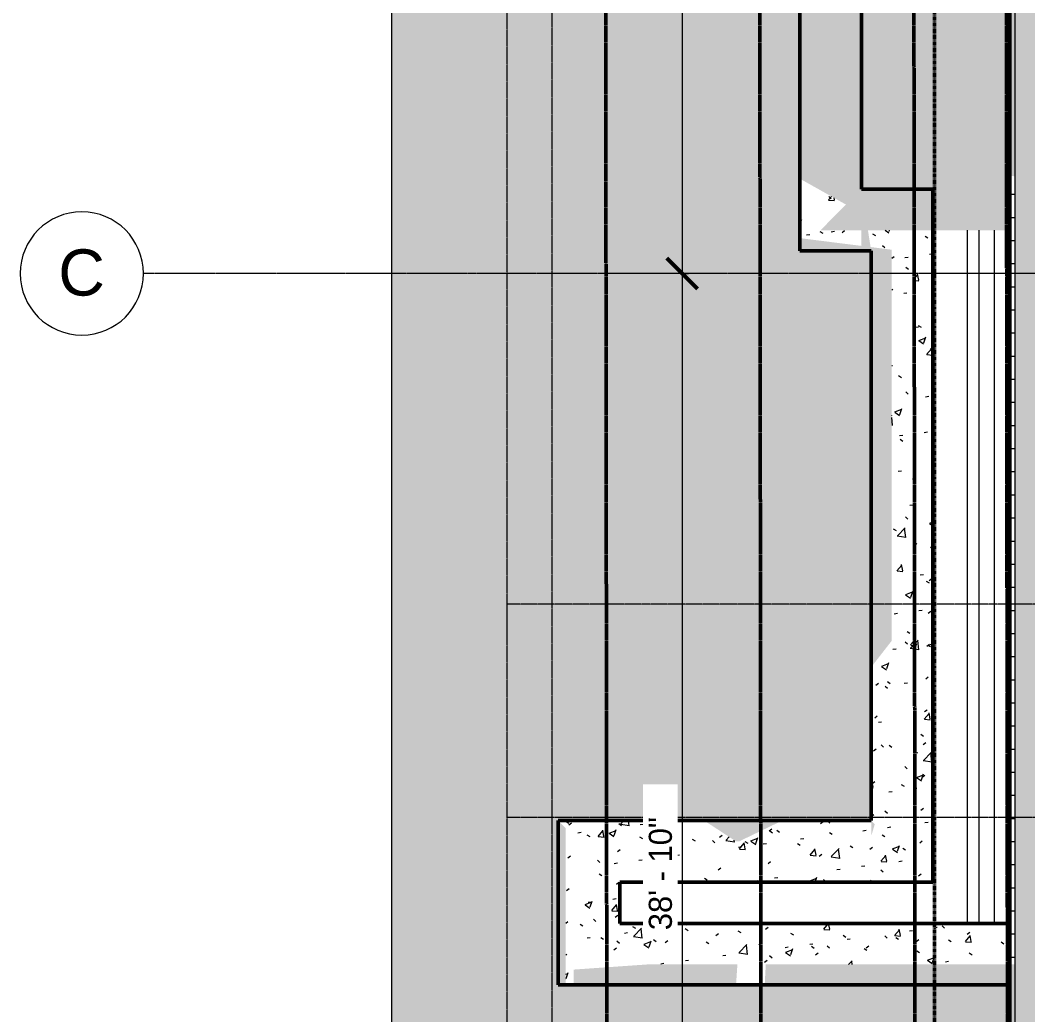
# Model space of a CAD drawing. Header units: inches. Extents: x -4218 to -1814, y 9706 to 12426.
# Drawn here: x -4216.7 to -3824.3, y 10993.5 to 11380.8 of the extents above; entities that cross this region are included whole.
import ezdxf

# ---------------------------------------------------------------- set-up
doc = ezdxf.new("R2010")
doc.units = ezdxf.units.IN
doc.header["$MEASUREMENT"] = 0
for name, pattern in [('Aligning Line 1_8_', [0.25, 0.125, -0.125]), ('Dash 1_16_', [0.125, 0.0625, -0.0625]), ('Double Dash 3_8_', [1, 0.375, -0.125, 0.125, -0.125, 0.125, -0.125]), ('Grid Line 1_2_', [0.875, 0.5, -0.125, 0.125, -0.125])]:
    doc.linetypes.add(name, pattern=pattern)
for name, color, linetype, lineweight in [('0-1', 7, 'Continuous', 5), ('0-2', 7, 'Continuous', 9), ('0-3', 147, 'Aligning Line 1_8_', 9), ('0-4', 165, 'Continuous', 5), ('A-ANNO-DIMS', 211, 'Continuous', 9), ('A-ANNO-DIMS-96', 211, 'Continuous', 9), ('A-WALL-1', 10, 'Continuous', 13), ('A-WALL-PATT-1', 53, 'Continuous', 9), ('A-WALL-PATT-2', 55, 'Continuous', 9), ('C-PROP-LINE-1', 250, 'Double Dash 3_8_', 50), ('C-PROP-LINE-2', 91, 'Dash 1_16_', 50), ('C-TOPO-1', 251, 'Continuous', 9), ('G-ANNO-SYMB', 111, 'Aligning Line 1_8_', 9), ('G-ANNO-SYMB-1', 147, 'Aligning Line 1_8_', 9), ('S-FNDN-2', 250, 'Continuous', 50), ('S-FNDN-3', 10, 'Continuous', 13), ('S-FNDN-4', 32, 'Continuous', 9), ('S-GRID-1', 1, 'Grid Line 1_2_', 9), ('S-GRID-IDEN', 1, 'Continuous', 9), ('S-GRID-IDEN-1', 147, 'Continuous', 9)]:
    doc.layers.add(name, color=color, linetype=linetype, lineweight=lineweight)
doc.styles.add('Arial', font='arial.ttf', dxfattribs={"height": 18})
doc.styles.add('Century Gothic', font='ufonts.com_century-gothic.ttf', dxfattribs={"height": 9})
doc.dimstyles.new('OD__1_8__Tol__', dxfattribs={"dimscale": 12, "dimtxt": 9.397514, "dimasz": 1, "dimexe": 0.75, "dimexo": 0.5, "dimgap": 0.125, "dimtad": 1, "dimdec": 3, "dimrnd": 0.125, "dimzin": 3, "dimdsep": 46, "dimlunit": 4, "dimtxsty": 'Century Gothic', "dimblk1": 'OBLIQUE', "dimblk2": 'OBLIQUE', "dimsah": 1, "dimcen": 0.09, "dimdle": 0.75, "dimazin": 0, "dimtfac": 1, "dimtdec": 4, "dimtix": 1, "dimtmove": 0, "dimatfit": 3, "dimfxl": 1, "dimtvp": 1, "dimtfill": 1, "dimfrac": 2, "dimtolj": 1, "dimtzin": 0, "dimarcsym": 2})
pattern_1 = [(0, (0, 0), (24, 24), [24, -24]), (0, (0, 9), (24, 24), [24, -24]), (0, (0, 18), (24, 24), [24, -24]), (90, (3, 21), (-24, 24), [24, -24]), (90, (12, 21), (-24, 24), [24, -24]), (90, (21, 21), (-24, 24), [24, -24])]
pattern_2 = [(50, (0, 0), (27.5427, -2.40992), [2.88, -31.68]), (355, (0, 0), (-5.327844, 28.884266), [2.304, -25.344]), (100.451, (2.295, -0.2), (22.215316, 26.47393), [2.448, -26.924]), (46.184, (0, 7.68), (40.981875, -6.35642), [4.32, -47.52]), (96.636, (3.415, 7.15), (35.89075, 37.40619), [3.671, -40.386]), (351.184, (0, 7.68), (35.89097, 37.40622), [3.456, -38.016]), (21, (3.84, 5.76), (22.921036, -15.46073), [2.88, -31.68]), (326, (3.84, 5.76), (9.34353, 27.84574), [2.304, -25.344]), (71.451, (5.75, 4.472), (32.26477, 12.38442), [2.448, -26.924]), (37.5, (0, 0), (0.466855, 12.782707), [1.267, -23.77, 1.267, -24.461, -25.44]), (37.5, (0, 0), (0.466855, 12.782707), [-50.765, 1.267, -24.173]), (7.5, (0, 0), (10.10159, 15.14509), [1.267, -13.402, 1.267, -23.194, -9.696]), (7.5, (0, 0), (10.10159, 15.14509), [-39.13, 1.267, -8.429]), (327.5, (-8.563, 0), (20.499161, -0.86578), [1.267, -8.333, 1.267, -28.685, -39.744]), (327.5, (-8.563, 0), (20.499161, -0.86578), [-39.552, 1.267, -38.477]), (317.5, (-12.403, 0), (22.39478, 3.844288), [1.267, -11.213, 1.267, -18.624, -28.224]), (317.5, (-12.403, 0), (22.39478, 3.844288), [-32.371, 1.267, -26.957])]

# ---------------------------------------------------------------- blocks, each defined once
blk = doc.blocks.new('CTR - 1st Phase - Unit Layouts_rvt-1-FLOOR PLAN - BASEMENT')
at = {"layer": 'G-ANNO-SYMB-1'}
blk.add_line((-4009.53, 9846.28), (-4009.53, 12240.75), dxfattribs=at)
blk = doc.blocks.new('CTR  - Topography_rvt-1-FLOOR PLAN - BASEMENT')
at = {"layer": 'C-TOPO-1'}
h = blk.add_hatch(dxfattribs=at)
h.set_pattern_fill('FP_1', color=256, style=0, pattern_type=2)
h.set_pattern_definition(pattern_1)
h.paths.add_polyline_path([(-4004.23, 9706.22), (-3984.46, 9706.22), (-3985.65, 9814.03), (-4004.23, 9813.47), (-4004.23, 9891.19), (-3879.32, 9891.19), (-3879.32, 9939.19), (-4004.23, 9939.19), (-4004.23, 10164.19), (-3933.92, 10164.19), (-3933.92, 10221.79), (-4004.23, 10221.79), (-4004.23, 10816.99), (-3933.92, 10816.99), (-3933.92, 10874.59), (-4004.23, 10874.59), (-4004.23, 11066.12), (-4007.22, 11069.11), (-4004.23, 11069.11), (-4004.23, 11299.01), (-3937.37, 11299.01), (-3937.37, 11434.99), (-4004.23, 11434.99), (-4004.23, 11546.59), (-3831.32, 11546.59), (-3831.32, 11552.9), (-4004.25, 11552.9), (-4004.25, 11830.99), (-3831.32, 11830.99), (-3831.32, 11833.24), (-3902.72, 11833.24), (-3902.72, 12110.59), (-4004.23, 12110.59), (-4004.23, 12266.59), (-3674.72, 12266.59), (-3674.72, 12189.79), (-3617.12, 12189.79), (-3617.12, 12266.59), (-2964.32, 12266.59), (-2964.32, 12220.59), (-2930.94, 12220.59), (-2928.03, 12216.59), (-2926.33, 12220.59), (-2906.72, 12220.59), (-2906.72, 12266.59), (-2714.72, 12266.59), (-2714.72, 12189.79), (-2632.32, 12189.79), (-2632.32, 12266.59), (-2369.12, 12266.59), (-2369.12, 12189.79), (-2313.65, 12189.79), (-2313.65, 12266.59), (-1910.95, 12266.59), (-1910.95, 12280.04), (-4071.97, 12280.04), (-4071.97, 12266.59), (-4064.23, 12266.59), (-4064.23, 11769.36), (-4071.97, 11769.36), (-4071.97, 11549.59), (-4064.23, 11549.59), (-4064.23, 9706.22), (-4042.03, 9706.22)], flags=0)
h = blk.add_hatch(dxfattribs=at)
h.set_pattern_fill('FP_1', color=256, style=0, pattern_type=2)
h.set_pattern_definition(pattern_1)
h.paths.add_polyline_path([(-3825.32, 10429.06), (-3829.32, 10427.78), (-3829.32, 10430.2)], flags=0)
h.paths.add_polyline_path([(-3933.92, 10221.79), (-3825.32, 10262.88), (-3825.32, 10564.9), (-3829.32, 10563), (-3829.32, 10834.38), (-3831.32, 10834.05), (-3831.32, 10837.75), (-3829.32, 10838.16), (-3829.32, 11013.11), (-3926.36, 11013.11), (-3926.8, 11005.11), (-3937.96, 11005.11), (-3937.42, 11013.11), (-3972.47, 11013.11), (-4001.12, 11011.11), (-4001.26, 11005.11), (-4004.23, 11005.11), (-4004.23, 10874.59), (-3933.92, 10874.59), (-3933.92, 10816.99), (-4004.23, 10816.99), (-4004.23, 10221.79), (-3934.76, 10221.79)], flags=0)
h.paths.add_polyline_path([(-3984.46, 9706.22), (-3746.2, 9706.22), (-3727.83, 9782.76), (-3785.9, 9850.59), (-3771.09, 9881.54), (-3750.4, 9889.19), (-3801.48, 9889.19), (-3809.43, 9891.19), (-3819.32, 9891.19), (-3819.32, 9895.19), (-3825.32, 9895.19), (-3831.32, 9889.19), (-3831.32, 9900.08), (-3829.32, 9898.45), (-3829.32, 10094.46), (-3825.32, 10101.45), (-3829.32, 10099.83), (-3829.32, 10169.07), (-3831.32, 10168.98), (-3831.32, 10173.95), (-3829.32, 10174.14), (-3829.32, 10261.36), (-3933.92, 10221.79), (-3933.92, 10164.19), (-4004.23, 10164.19), (-4004.23, 9939.19), (-3879.32, 9939.19), (-3879.32, 9891.19), (-4004.23, 9891.19), (-4004.23, 9813.47), (-3985.65, 9814.03), (-3984.51, 9711.4)], flags=0)
h.paths.add_polyline_path([(-3885.32, 11069.11), (-3885.32, 11063.11), (-3883.93, 11067.72)], flags=0)
h.paths.add_polyline_path([(-3938.08, 11061.11), (-3936.59, 11061.11), (-3919.98, 11069.11), (-3885.32, 11069.11), (-3885.32, 11128.88), (-3877.32, 11139.16), (-3877.32, 11291.43), (-3885.56, 11292.47), (-3886.59, 11299.01), (-3831.32, 11299.01), (-3831.32, 11320.24), (-3829.32, 11320.01), (-3829.32, 11323.66), (-3825.32, 11319.54), (-3830.72, 11546.59), (-4004.23, 11546.59), (-4004.23, 11434.99), (-3937.37, 11434.99), (-3937.37, 11299.01), (-4004.23, 11299.01), (-4004.23, 11069.11), (-3950.34, 11069.11), (-3945.39, 11065.89)], flags=0)
h.paths.add_polyline_path([(-3889.12, 11292.92), (-3913.12, 11295.95), (-3913.12, 11319.1), (-3895.12, 11309), (-3905.1, 11299.01), (-3889.12, 11299.01), (-3889.12, 11296.52)], flags=0)
h.paths.add_polyline_path([(-2113.55, 12083.19), (-1977.83, 12083.19), (-1938.32, 12087.19), (-1910.95, 12087.19), (-1910.95, 12266.59), (-2313.65, 12266.59), (-2313.65, 12189.79), (-2369.12, 12189.79), (-2369.12, 12266.59), (-2632.32, 12266.59), (-2632.32, 12189.79), (-2714.72, 12189.79), (-2714.72, 12175.29), (-2718.72, 12171.54), (-2718.72, 12142.28), (-2716.32, 12142.19), (-2718.72, 12139.79), (-2714.72, 12139.79), (-2714.72, 12142.14), (-2648.22, 12139.79), (-2642.31, 12139.79), (-2641.51, 12143.79), (-2636, 12143.79), (-2636.32, 12139.79), (-2636.32, 12087.19), (-2632.32, 12087.19), (-2632.32, 12089.19), (-2620.55, 12089.19), (-2619.87, 12087.01), (-2497.29, 12085.23), (-2492.09, 12083.19), (-2387.16, 12083.19), (-2386.48, 12087.19), (-2341, 12087.19), (-2342.07, 12083.19), (-2181.08, 12083.19)], flags=0)
h.paths.add_polyline_path([(-2714.72, 12212.59), (-2714.72, 12220.5), (-2718.72, 12216.59), (-2717.6, 12212.59)], flags=0)
h.paths.add_polyline_path([(-2773.14, 12216.59), (-2767.98, 12216.59), (-2768.39, 12220.59), (-2735.6, 12220.59), (-2732.34, 12216.59), (-2730.93, 12220.59), (-2714.72, 12220.59), (-2714.72, 12266.59), (-2906.72, 12266.59), (-2906.72, 12220.59), (-2865.75, 12220.59), (-2862.7, 12216.59), (-2809.28, 12216.59)], flags=0)
h = blk.add_hatch(dxfattribs=at)
h.set_pattern_fill('FP_1', color=256, style=0, pattern_type=2)
h.set_pattern_definition(pattern_1)
h.paths.add_polyline_path([(-4064.23, 9706.22), (-4064.23, 11549.59), (-4071.97, 11549.59), (-4071.97, 9706.22)], flags=0)
blk = doc.blocks.new('Basic Wall _ EXT - C8AØF - _10_ CONCRETE _ 2_ EPS INSUL_ - ___-2578961-FLOOR PLAN - BASEMENT')
at = {"layer": 'S-FNDN-3'}
for p, q in [((-3847.82, 11029.11), (-3847.82, 11299.01)), ((-3843.24, 11029.11), (-3843.24, 11299.01)), ((-3837.27, 11029.11), (-3837.27, 11299.01))]:
    blk.add_line(p, q, dxfattribs=at)
blk = doc.blocks.new('Family - ___-1878357-FLOOR PLAN - BASEMENT')
at = {"layer": 'C-PROP-LINE-1'}
for p, q in [((-3989.61, 12268.69), (-3987.01, 9767.34)), ((-3929.52, 12184.69), (-3927.1, 9853.17)), ((-3869.45, 12124.69), (-3867.12, 9890.98))]:
    blk.add_line(p, q, dxfattribs=at)
blk = doc.blocks.new('Family - ___-1878392-FLOOR PLAN - BASEMENT')
at = {"layer": 'C-PROP-LINE-1'}
blk.add_line((-3833.41, 12088.69), (-3830.99, 9768.08), dxfattribs=at)
blk = doc.blocks.new('Grid - Grid Head - Circle-50561-FLOOR PLAN - BASEMENT')
at = {"layer": 'S-GRID-IDEN-1'}
for start, end in [(360, 180), (180, 360)]:
    blk.add_arc((0, 0), 0.25, start, end, dxfattribs=at)
blk = doc.blocks.new('CTR - 1st Phase - Shell_rvt-1-FLOOR PLAN - BASEMENT')
at = {"layer": 'A-WALL-PATT-1'}
h = blk.add_hatch(dxfattribs=at)
h.set_pattern_fill('FP_30', color=256, style=0, pattern_type=2)
h.set_pattern_definition([(0, (0, 0), (0, 9), []), (90, (0, 0), (-9, 6e-16), [])])
h.paths.add_polyline_path([(-3831.32, 9889.19), (-3829.32, 9891.19), (-3829.33, 9898.45), (-3831.32, 9900.08), (-3831.32, 9895.19)], flags=0)
h.paths.add_polyline_path([(-3831.32, 10168.98), (-3829.32, 10169.07), (-3829.32, 10174.14), (-3831.32, 10173.95), (-3831.32, 10169.26)], flags=0)
h.paths.add_polyline_path([(-3831.32, 10834.05), (-3829.32, 10834.38), (-3829.32, 10838.16), (-3831.32, 10837.75), (-3831.32, 10835.05)], flags=0)
h.paths.add_polyline_path([(-3829.32, 11013.11), (-3829.32, 11320.01), (-3831.32, 11320.24), (-3831.32, 11013.11), (-3829.32, 11013.11)], flags=0)
h.paths.add_polyline_path([(-3829.32, 11487.72), (-3829.32, 11920.79), (-3831.32, 11919.52), (-3831.32, 11546.59), (-3830.72, 11546.59), (-3829.99, 11515.94)], flags=0)
h.paths.add_polyline_path([(-3829.32, 11926.1), (-3829.32, 11996.78), (-3831.32, 11996.3), (-3831.32, 11927.49), (-3831.18, 11927.39)], flags=0)
h.paths.add_polyline_path([(-3831.32, 12077.04), (-3829.32, 12077.61), (-3829.32, 12084.61), (-3831.32, 12085.31), (-3831.32, 12078.73)], flags=0)
at = {"layer": 'A-WALL-PATT-2'}
h = blk.add_hatch(dxfattribs=at)
h.set_pattern_fill('FP_31', color=256, style=0, pattern_type=2)
h.set_pattern_definition(pattern_2)
h.paths.add_polyline_path([(-3825.32, 11319.54), (-3825.32, 11319.54), (-3825.32, 11355.07)], flags=0)
h.paths.add_polyline_path([(-3829.32, 9891.19), (-3825.32, 9895.19), (-3819.32, 9895.19), (-3819.32, 12083.19), (-3825.32, 12083.19), (-3829.32, 12084.61), (-3829.32, 11487.72), (-3825.32, 11319.54), (-3825.32, 11319.54), (-3829.32, 11323.66), (-3829.32, 10563), (-3825.32, 10564.9), (-3825.32, 10262.88), (-3829.32, 10261.36), (-3829.32, 10099.83), (-3825.32, 10101.45), (-3829.32, 10094.46), (-3829.32, 9895.19)], flags=0)
h.paths.add_polyline_path([(-3829.32, 10427.78), (-3825.32, 10429.06), (-3829.32, 10430.2), (-3829.32, 10429.06)], flags=0)
at = {"layer": 'S-FNDN-4'}
h = blk.add_hatch(dxfattribs=at)
h.set_pattern_fill('FP_31', color=256, style=0, pattern_type=2)
h.set_pattern_definition(pattern_2)
h.paths.add_polyline_path([(-3889.12, 11292.92), (-3889.12, 11299.01), (-3905.1, 11299.01), (-3895.12, 11309), (-3913.12, 11319.1), (-3913.12, 11295.95), (-3908.72, 11295.4)], flags=0)
h = blk.add_hatch(dxfattribs=at)
h.set_pattern_fill('FP_31', color=256, style=0, pattern_type=2)
h.set_pattern_definition(pattern_2)
h.paths.add_polyline_path([(-3877.32, 11290.99), (-3861.32, 11290.99), (-3861.32, 11299.01), (-3886.59, 11299.01), (-3885.56, 11292.47), (-3877.32, 11291.43)], flags=0)
h = blk.add_hatch(dxfattribs=at)
h.set_pattern_fill('FP_31', color=256, style=0, pattern_type=2)
h.set_pattern_definition(pattern_2)
h.paths.add_polyline_path([(-3874.84, 11045.11), (-3861.32, 11045.11), (-3861.32, 11290.99), (-3877.32, 11290.99), (-3877.32, 11139.16), (-3885.32, 11128.88), (-3885.32, 11069.11), (-3883.93, 11067.72), (-3885.32, 11063.11), (-3885.32, 11045.11), (-3877.32, 11045.11)], flags=0)
h = blk.add_hatch(dxfattribs=at)
h.set_pattern_fill('FP_31', color=256, style=0, pattern_type=2)
h.set_pattern_definition(pattern_2)
h.paths.add_polyline_path([(-4004.23, 11045.11), (-3885.32, 11045.11), (-3885.32, 11069.11), (-3919.98, 11069.11), (-3936.59, 11061.11), (-3938.08, 11061.11), (-3950.34, 11069.11), (-4007.22, 11069.11), (-4004.23, 11066.12), (-4004.23, 11059.11)], flags=0)
h = blk.add_hatch(dxfattribs=at)
h.set_pattern_fill('FP_31', color=256, style=0, pattern_type=2)
h.set_pattern_definition(pattern_2)
h.paths.add_polyline_path([(-4004.23, 11029.11), (-3983.22, 11029.11), (-3983.22, 11045.11), (-4004.23, 11045.11)], flags=0)
h = blk.add_hatch(dxfattribs=at)
h.set_pattern_fill('FP_31', color=256, style=0, pattern_type=2)
h.set_pattern_definition(pattern_2)
h.paths.add_polyline_path([(-3936.9, 11005.11), (-3926.8, 11005.11), (-3926.36, 11013.11), (-3831.32, 11013.11), (-3831.32, 11029.11), (-4004.23, 11029.11), (-4004.23, 11005.11), (-4001.26, 11005.11), (-4001.12, 11011.11), (-3972.47, 11013.11), (-3937.42, 11013.11), (-3937.96, 11005.11), (-3937.42, 11005.11)], flags=0)
at = {"layer": 'A-WALL-1'}
blk.add_line((-3829.32, 9891.19), (-3829.32, 12087.19), dxfattribs=at)
at = {"layer": 'G-ANNO-SYMB-1'}
blk.add_line((-4071.96, 9756.53), (-4071.96, 12280.04), dxfattribs=at)
at = {"layer": 'S-FNDN-2'}
for p, q in [((-3831.32, 12089.19), (-3831.32, 9889.19)), ((-3913.12, 11442.99), (-3913.12, 11290.99)), ((-3889.12, 11314.99), (-3889.12, 11418.99)), ((-3861.32, 11314.99), (-3889.12, 11314.99)), ((-3861.32, 11290.99), (-3861.32, 11314.99)), ((-3913.12, 11290.99), (-3889.12, 11290.99)), ((-3889.12, 11290.99), (-3885.32, 11290.99)), ((-3885.32, 11290.99), (-3885.32, 11069.11)), ((-3861.32, 11045.11), (-3861.32, 11290.99)), ((-3885.32, 11069.11), (-4007.22, 11069.11)), ((-4007.22, 11069.11), (-4007.22, 11045.11)), ((-4007.22, 11045.11), (-4007.22, 11029.11)), ((-3983.22, 11045.11), (-3885.32, 11045.11)), ((-3983.22, 11029.11), (-3983.22, 11045.11)), ((-3885.32, 11045.11), (-3861.32, 11045.11)), ((-4007.22, 11029.11), (-4007.22, 11005.11)), ((-3831.32, 11029.11), (-3983.22, 11029.11)), ((-3831.32, 11005.11), (-3831.32, 11029.11)), ((-4007.22, 11005.11), (-3831.32, 11005.11))]:
    blk.add_line(p, q, dxfattribs=at)
at = {"layer": 'S-GRID-1'}
blk.add_line((-1814.21, 11282.19), (-4168.71, 11282.19), dxfattribs=at)
at = {"layer": '0-2'}
blk.add_blockref('Basic Wall _ EXT - C8AØF - _10_ CONCRETE _ 2_ EPS INSUL_ - ___-2578961-FLOOR PLAN - BASEMENT', (0, 0), dxfattribs=at)
at = {"layer": '0-3'}
for name in ['Family - ___-1878357-FLOOR PLAN - BASEMENT', 'Family - ___-1878392-FLOOR PLAN - BASEMENT']:
    blk.add_blockref(name, (0, 0), dxfattribs=at)
at = {"layer": '0-4', "xscale": 95.99999999999994, "yscale": 95.99999999999994, "zscale": 95.99999999999994, "rotation": 89.99999999999987}
blk.add_blockref('Grid - Grid Head - Circle-50561-FLOOR PLAN - BASEMENT', (-4192.71, 11282.19), dxfattribs=at)
at = {"layer": 'S-GRID-IDEN', "insert": (-4201.88, 11291.57), "char_height": 18, "width": 22.119, "attachment_point": 1, "style": 'Arial'}
blk.add_mtext('C', dxfattribs=at)
blk = doc.blocks.new('CTR - 1st Phase -Stairs _ Elevators_rvt-1-FLOOR PLAN - BASEMENT')
at = {"layer": 'G-ANNO-SYMB-1'}
blk.add_line((-4071.96, 9706.24), (-4071.96, 12280.04), dxfattribs=at)
blk = doc.blocks.new('Family - ___-1870007-FLOOR PLAN - BASEMENT')
at = {"layer": 'C-PROP-LINE-2'}
blk.add_line((-3860.72, 9980.19), (-3860.72, 11434.39), dxfattribs=at)
blk = doc.blocks.new('Family - ___-1870574-FLOOR PLAN - BASEMENT')
at = {"layer": 'C-PROP-LINE-2'}
blk.add_line((-3832.16, 10010.09), (-3832.16, 12088.59), dxfattribs=at)
blk = doc.blocks.new('DIMBLOCK21-FLOOR PLAN - BASEMENT')
at = {"layer": 'A-ANNO-DIMS-96', "lineweight": 50}
for p, q in [((-3958.9, 11535.19), (-3964.9, 11541.19)), ((-3958.9, 11535.19), (-3952.9, 11529.19)), ((-3958.9, 11282.19), (-3964.9, 11288.19)), ((-3958.9, 11282.19), (-3952.9, 11276.19))]:
    blk.add_line(p, q, dxfattribs=at)
at = {"layer": 'A-ANNO-DIMS-96'}
for p, q in [((-3956.41, 11535.19), (-3967.9, 11535.19)), ((-3958.9, 11535.19), (-3958.9, 11282.19)), ((-3958.9, 11535.19), (-3956.41, 11535.19)), ((-3956.41, 11282.19), (-3967.9, 11282.19)), ((-3958.9, 11282.19), (-3956.41, 11282.19))]:
    blk.add_line(p, q, dxfattribs=at)
at = {"layer": 'A-ANNO-DIMS-96', "color": 0, "insert": (-3971.93, 11389.45), "char_height": 9, "width": 46.1821, "attachment_point": 1, "rotation": 90, "line_spacing_factor": 0.984502, "style": 'Century Gothic', "bg_fill": 3, "box_fill_scale": 1.25, "bg_fill_color": 256, "bg_fill_true_color": 13158600, "bg_fill_transparency": 0}
blk.add_mtext('21\' - 1"', dxfattribs=at)
blk = doc.blocks.new('_Oblique')
at = {"color": 0, "linetype": 'ByBlock', "lineweight": -2}
blk.add_line((-0.5, -0.5), (0.5, 0.5), dxfattribs=at)
blk = doc.blocks.new('DIMBLOCK22-FLOOR PLAN - BASEMENT')
at = {"layer": 'A-ANNO-DIMS-96', "lineweight": 50}
for p, q in [((-3958.9, 11282.19), (-3964.9, 11288.19)), ((-3958.9, 11282.19), (-3952.9, 11276.19)), ((-3958.9, 10816.19), (-3964.9, 10822.19)), ((-3958.9, 10816.19), (-3952.9, 10810.19))]:
    blk.add_line(p, q, dxfattribs=at)
at = {"layer": 'A-ANNO-DIMS-96'}
for p, q in [((-3956.41, 11282.19), (-3967.9, 11282.19)), ((-3958.9, 11282.19), (-3958.9, 10816.19)), ((-3958.9, 11282.19), (-3956.41, 11282.19)), ((-3956.41, 10816.19), (-3967.9, 10816.19)), ((-3958.9, 10816.19), (-3956.41, 10816.19))]:
    blk.add_line(p, q, dxfattribs=at)
at = {"layer": 'A-ANNO-DIMS-96', "color": 0, "insert": (-3971.93, 11026.44), "char_height": 9, "width": 54.5951, "attachment_point": 1, "rotation": 90, "line_spacing_factor": 0.984502, "style": 'Century Gothic', "bg_fill": 3, "box_fill_scale": 1.25, "bg_fill_color": 256, "bg_fill_true_color": 13158600, "bg_fill_transparency": 0}
blk.add_mtext('38\' - 10"', dxfattribs=at)

msp = doc.modelspace()

# ---------------------------------------------------------------- linework, layer by layer
at = {"layer": 'G-ANNO-SYMB'}
for p, q in [((-4027.08301, 11070.38095), (-4027.08301, 12280.04273)), ((-4027.08301, 9839.38186), (-4027.08301, 11153.42614)), ((-1910.95031, 11153.42614), (-4027.08301, 11153.42614)), ((-1910.95031, 11070.38095), (-4027.08301, 11070.38095))]:
    msp.add_line(p, q, dxfattribs=at)

# ---------------------------------------------------------------- block references
at = {"layer": '0-1'}
for name in ['CTR - 1st Phase - Shell_rvt-1-FLOOR PLAN - BASEMENT', 'CTR  - Topography_rvt-1-FLOOR PLAN - BASEMENT', 'CTR - 1st Phase -Stairs _ Elevators_rvt-1-FLOOR PLAN - BASEMENT', 'CTR - 1st Phase - Unit Layouts_rvt-1-FLOOR PLAN - BASEMENT']:
    msp.add_blockref(name, (0, 0), dxfattribs=at)
at = {"layer": 'C-PROP-LINE-2'}
for name in ['Family - ___-1870007-FLOOR PLAN - BASEMENT', 'Family - ___-1870574-FLOOR PLAN - BASEMENT']:
    msp.add_blockref(name, (0, 0), dxfattribs=at)

# ---------------------------------------------------------------- next in the draw order: dimensions: what is measured, and where the dimension line sits
at = {"layer": 'A-ANNO-DIMS'}
dim = msp.add_linear_dim(base=(-3958.89678, 11282.1894), p1=(-3950.4115, 11535.1894), p2=(-3950.4115, 11282.1894), angle=90, dimstyle='OD__1_8__Tol__', override={"dimpost": '<>', "dimfxl": 253}, dxfattribs=at)
dim.commit()
dim.dimension.update_dxf_attribs({"geometry": 'DIMBLOCK21-FLOOR PLAN - BASEMENT', "text_midpoint": (-3965.00997, 11408.6894)})

# ---------------------------------------------------------------- next in the draw order: dimensions: what is measured, and where the dimension line sits
dim = msp.add_linear_dim(base=(-3958.89678, 10816.1894), p1=(-3950.4115, 11282.1894), p2=(-3950.4115, 10816.1894), angle=90, dimstyle='OD__1_8__Tol__', override={"dimpost": '<>', "dimfxl": 466}, dxfattribs=at)
dim.commit()
dim.dimension.update_dxf_attribs({"geometry": 'DIMBLOCK22-FLOOR PLAN - BASEMENT', "text_midpoint": (-3965.12316, 11049.1894)})

doc.saveas('drawing.dxf')
